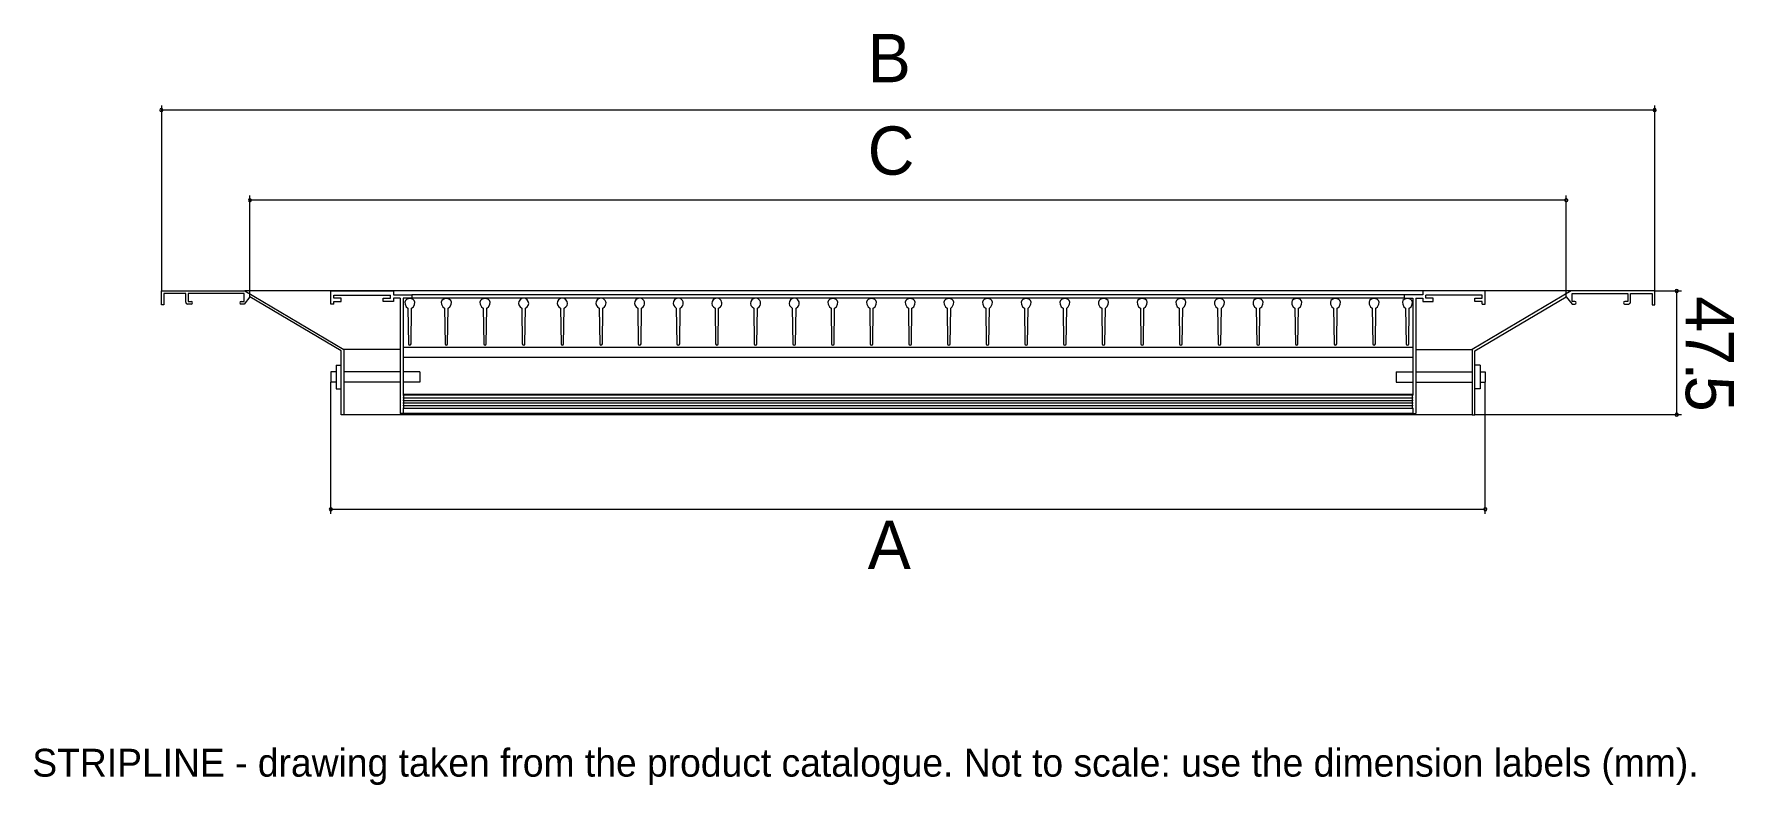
# Model space of a CAD drawing. Extents: x 0 to 244, y -13 to 95.
import ezdxf

# ---------------------------------------------------------------- set-up
doc = ezdxf.new("R2010")
doc.units = 0
for name, color, linetype in [('GEOMETRY', 7, 'Continuous'), ('NOTE', 1, 'Continuous'), ('TEXT', 7, 'Continuous')]:
    doc.layers.add(name, color=color, linetype=linetype)

msp = doc.modelspace()

# ---------------------------------------------------------------- linework, layer by layer
at = {"layer": 'GEOMETRY', "lineweight": 13}
for points in [[(18.54, 83.59), (18.7, 83.65), (18.76, 83.81), (18.7, 83.98), (18.54, 84.04), (18.37, 83.98), (18.31, 83.81), (18.37, 83.65), (18.54, 83.59)], [(233.03, 83.59), (233.2, 83.65), (233.25, 83.81), (233.2, 83.98), (233.03, 84.04), (232.87, 83.98), (232.81, 83.81), (232.87, 83.65), (233.03, 83.59)], [(31.25, 70.6), (31.39, 70.69), (31.47, 70.83), (31.39, 70.99), (31.25, 71.05), (31.08, 70.99), (31.03, 70.83), (31.08, 70.69), (31.25, 70.6)], [(220.32, 70.6), (220.49, 70.69), (220.54, 70.8), (220.54, 70.89), (220.52, 70.96), (220.47, 71.01), (220.4, 71.04), (220.32, 71.05), (220.24, 71.04), (220.17, 71.01), (220.12, 70.96), (220.1, 70.89), (220.1, 70.8), (220.15, 70.69), (220.32, 70.6)], [(54.48, 55.34), (54.73, 55.51), (54.91, 55.87), (54.94, 56.18), (54.86, 56.41), (54.7, 56.58), (54.48, 56.69), (54.22, 56.72), (53.97, 56.69), (53.75, 56.59), (53.58, 56.43), (53.5, 56.19), (53.53, 55.88), (53.7, 55.51), (53.95, 55.34), (54.04, 50.2), (54.09, 50.06), (54.23, 50.01), (54.34, 50.06), (54.4, 50.2), (54.48, 55.34)], [(59.73, 55.34), (59.98, 55.51), (60.15, 55.87), (60.19, 56.18), (60.11, 56.41), (59.94, 56.58), (59.72, 56.69), (59.47, 56.73), (59.22, 56.69), (58.99, 56.59), (58.82, 56.43), (58.74, 56.19), (58.77, 55.88), (58.95, 55.51), (59.2, 55.34), (59.28, 50.2), (59.34, 50.06), (59.48, 50.01), (59.59, 50.06), (59.64, 50.2), (59.73, 55.34)], [(65.28, 55.34), (65.53, 55.51), (65.71, 55.87), (65.74, 56.18), (65.66, 56.41), (65.5, 56.58), (65.27, 56.69), (65.02, 56.72), (64.77, 56.69), (64.54, 56.59), (64.38, 56.43), (64.3, 56.19), (64.33, 55.88), (64.5, 55.51), (64.75, 55.34), (64.83, 50.2), (64.89, 50.06), (65.03, 50.01), (65.14, 50.06), (65.19, 50.2), (65.28, 55.34)], [(70.83, 55.34), (71.08, 55.51), (71.24, 55.73), (71.3, 56), (71.24, 56.28), (71.08, 56.53), (70.86, 56.7), (70.58, 56.75), (70.3, 56.7), (70.05, 56.53), (69.88, 56.28), (69.83, 56), (69.91, 55.73), (70.08, 55.51), (70.3, 55.34), (70.38, 50.2), (70.44, 50.06), (70.58, 50.01), (70.72, 50.06), (70.74, 50.2), (70.83, 55.34)], [(76.38, 55.34), (76.63, 55.51), (76.8, 55.73), (76.85, 56), (76.8, 56.28), (76.63, 56.53), (76.41, 56.7), (76.13, 56.75), (75.85, 56.7), (75.6, 56.53), (75.44, 56.28), (75.38, 56), (75.46, 55.73), (75.63, 55.51), (75.85, 55.34), (75.94, 50.2), (75.99, 50.06), (76.13, 50.01), (76.27, 50.06), (76.3, 50.2), (76.38, 55.34)], [(81.93, 55.34), (82.18, 55.51), (82.35, 55.73), (82.39, 55.92), (82.4, 56.09), (82.36, 56.26), (82.3, 56.41), (82.2, 56.53), (82.08, 56.63), (81.95, 56.7), (81.8, 56.75), (81.64, 56.75), (81.48, 56.72), (81.31, 56.65), (81.15, 56.53), (80.99, 56.28), (80.93, 56), (81.02, 55.73), (81.18, 55.51), (81.4, 55.34), (81.49, 50.2), (81.54, 50.06), (81.68, 50.01), (81.82, 50.06), (81.88, 50.2), (81.93, 55.34)], [(87.48, 55.34), (87.73, 55.51), (87.9, 55.73), (87.94, 55.92), (87.95, 56.1), (87.91, 56.26), (87.85, 56.41), (87.75, 56.53), (87.63, 56.63), (87.5, 56.71), (87.35, 56.75), (87.19, 56.75), (87.03, 56.72), (86.86, 56.65), (86.7, 56.53), (86.54, 56.28), (86.48, 56), (86.57, 55.73), (86.73, 55.51), (86.95, 55.34), (87.04, 50.2), (87.09, 50.06), (87.23, 50.01), (87.37, 50.06), (87.43, 50.2), (87.48, 55.34)], [(93.03, 55.34), (93.28, 55.51), (93.45, 55.73), (93.49, 55.92), (93.5, 56.09), (93.46, 56.26), (93.4, 56.41), (93.3, 56.53), (93.19, 56.63), (93.05, 56.7), (92.9, 56.75), (92.74, 56.75), (92.58, 56.72), (92.41, 56.65), (92.26, 56.53), (92.09, 56.28), (92.06, 56), (92.12, 55.73), (92.28, 55.51), (92.5, 55.34), (92.59, 50.2), (92.64, 50.06), (92.78, 50.01), (92.92, 50.06), (92.98, 50.2), (93.03, 55.34)], [(98.58, 55.34), (98.83, 55.51), (99, 55.73), (99.05, 55.92), (99.05, 56.09), (99.01, 56.26), (98.95, 56.41), (98.85, 56.53), (98.74, 56.63), (98.6, 56.7), (98.45, 56.75), (98.29, 56.75), (98.13, 56.72), (97.97, 56.65), (97.81, 56.53), (97.64, 56.28), (97.61, 56), (97.67, 55.73), (97.83, 55.51), (98.06, 55.34), (98.14, 50.2), (98.2, 50.06), (98.33, 50.01), (98.47, 50.06), (98.53, 50.2), (98.58, 55.34)], [(104.14, 55.34), (104.38, 55.51), (104.55, 55.73), (104.6, 55.92), (104.6, 56.09), (104.57, 56.26), (104.5, 56.41), (104.4, 56.53), (104.29, 56.63), (104.15, 56.7), (104, 56.75), (103.84, 56.75), (103.68, 56.72), (103.52, 56.65), (103.36, 56.53), (103.19, 56.28), (103.16, 56), (103.22, 55.73), (103.39, 55.51), (103.61, 55.34), (103.69, 50.2), (103.75, 50.06), (103.88, 50.01), (104.03, 50.06), (104.08, 50.2), (104.14, 55.34)], [(109.69, 55.34), (109.94, 55.51), (110.1, 55.73), (110.15, 55.92), (110.15, 56.09), (110.12, 56.26), (110.05, 56.4), (109.96, 56.53), (109.84, 56.63), (109.7, 56.7), (109.55, 56.75), (109.39, 56.75), (109.23, 56.72), (109.07, 56.65), (108.91, 56.53), (108.77, 56.28), (108.71, 56), (108.77, 55.73), (108.94, 55.51), (109.16, 55.34), (109.24, 50.2), (109.3, 50.06), (109.44, 50.01), (109.58, 50.06), (109.63, 50.2), (109.69, 55.34)], [(115.24, 55.34), (115.49, 55.51), (115.67, 55.88), (115.7, 56.18), (115.62, 56.42), (115.46, 56.59), (115.24, 56.69), (114.99, 56.73), (114.74, 56.69), (114.52, 56.59), (114.35, 56.42), (114.27, 56.18), (114.31, 55.88), (114.49, 55.51), (114.74, 55.34), (114.79, 50.2), (114.85, 50.06), (114.99, 50.01), (115.13, 50.06), (115.18, 50.2), (115.24, 55.34)], [(120.79, 55.34), (121.04, 55.51), (121.22, 55.88), (121.25, 56.18), (121.17, 56.42), (121.01, 56.59), (120.79, 56.69), (120.54, 56.73), (120.29, 56.69), (120.07, 56.59), (119.9, 56.42), (119.82, 56.18), (119.86, 55.88), (120.04, 55.51), (120.29, 55.34), (120.34, 50.2), (120.4, 50.06), (120.54, 50.01), (120.68, 50.06), (120.73, 50.2), (120.79, 55.34)], [(126.34, 55.34), (126.59, 55.51), (126.77, 55.88), (126.8, 56.18), (126.73, 56.42), (126.56, 56.59), (126.34, 56.69), (126.09, 56.73), (125.84, 56.69), (125.62, 56.59), (125.45, 56.42), (125.37, 56.18), (125.41, 55.88), (125.59, 55.51), (125.84, 55.34), (125.9, 50.2), (125.95, 50.06), (126.09, 50.01), (126.23, 50.06), (126.28, 50.2), (126.34, 55.34)], [(131.92, 55.34), (132.14, 55.51), (132.32, 55.88), (132.36, 56.18), (132.28, 56.42), (132.11, 56.59), (131.89, 56.69), (131.64, 56.73), (131.39, 56.69), (131.17, 56.59), (131.01, 56.42), (130.93, 56.18), (130.96, 55.88), (131.14, 55.51), (131.39, 55.34), (131.45, 50.2), (131.5, 50.06), (131.64, 50.01), (131.78, 50.06), (131.83, 50.2), (131.92, 55.34)], [(137.47, 55.34), (137.69, 55.51), (137.88, 55.88), (137.92, 56.18), (137.84, 56.42), (137.68, 56.59), (137.45, 56.69), (137.2, 56.73), (136.95, 56.69), (136.72, 56.59), (136.56, 56.42), (136.48, 56.18), (136.51, 55.88), (136.69, 55.51), (136.94, 55.34), (137, 50.2), (137.05, 50.06), (137.19, 50.01), (137.33, 50.06), (137.39, 50.2), (137.47, 55.34)], [(143.02, 55.34), (143.24, 55.51), (143.43, 55.88), (143.47, 56.18), (143.39, 56.42), (143.23, 56.59), (143, 56.69), (142.75, 56.73), (142.5, 56.69), (142.27, 56.59), (142.11, 56.42), (142.03, 56.18), (142.06, 55.88), (142.24, 55.51), (142.49, 55.34), (142.55, 50.2), (142.6, 50.06), (142.74, 50.01), (142.88, 50.06), (142.94, 50.2), (143.02, 55.34)], [(148.57, 55.34), (148.79, 55.51), (148.98, 55.88), (149.02, 56.18), (148.94, 56.42), (148.78, 56.59), (148.55, 56.69), (148.3, 56.73), (148.05, 56.69), (147.82, 56.59), (147.66, 56.42), (147.58, 56.18), (147.61, 55.88), (147.79, 55.51), (148.04, 55.34), (148.1, 50.2), (148.16, 50.06), (148.29, 50.01), (148.43, 50.06), (148.49, 50.2), (148.57, 55.34)], [(154.12, 55.34), (154.34, 55.51), (154.54, 55.87), (154.58, 56.17), (154.51, 56.41), (154.34, 56.58), (154.12, 56.69), (153.86, 56.72), (153.61, 56.69), (153.38, 56.59), (153.21, 56.43), (153.13, 56.19), (153.16, 55.88), (153.35, 55.51), (153.6, 55.34), (153.65, 50.2), (153.73, 50.06), (153.85, 50.01), (153.98, 50.06), (154.04, 50.2), (154.12, 55.34)], [(159.67, 55.34), (159.9, 55.51), (160.09, 55.87), (160.13, 56.18), (160.06, 56.41), (159.89, 56.58), (159.67, 56.69), (159.41, 56.72), (159.16, 56.69), (158.93, 56.59), (158.76, 56.43), (158.68, 56.19), (158.72, 55.88), (158.9, 55.51), (159.15, 55.34), (159.2, 50.2), (159.28, 50.06), (159.4, 50.01), (159.53, 50.06), (159.59, 50.2), (159.67, 55.34)], [(165.23, 55.34), (165.45, 55.51), (165.64, 55.87), (165.68, 56.18), (165.61, 56.41), (165.45, 56.58), (165.22, 56.69), (164.97, 56.72), (164.71, 56.69), (164.49, 56.59), (164.32, 56.42), (164.23, 56.19), (164.27, 55.88), (164.45, 55.51), (164.7, 55.34), (164.78, 50.2), (164.84, 50.06), (164.95, 50.01), (165.09, 50.06), (165.14, 50.2), (165.23, 55.34)], [(170.78, 55.34), (171, 55.51), (171.19, 55.87), (171.24, 56.18), (171.16, 56.41), (171, 56.58), (170.77, 56.69), (170.52, 56.72), (170.26, 56.69), (170.04, 56.59), (169.87, 56.42), (169.78, 56.19), (169.82, 55.88), (170, 55.51), (170.25, 55.34), (170.33, 50.2), (170.39, 50.06), (170.5, 50.01), (170.64, 50.06), (170.69, 50.2), (170.78, 55.34)], [(176.33, 55.34), (176.58, 55.51), (176.75, 55.88), (176.78, 56.19), (176.7, 56.42), (176.53, 56.59), (176.31, 56.69), (176.06, 56.72), (175.8, 56.69), (175.58, 56.58), (175.42, 56.41), (175.34, 56.18), (175.37, 55.87), (175.55, 55.51), (175.8, 55.34), (175.88, 50.2), (175.94, 50.06), (176.05, 50.01), (176.19, 50.06), (176.24, 50.2), (176.33, 55.34)], [(181.88, 55.34), (182.13, 55.51), (182.3, 55.88), (182.33, 56.19), (182.25, 56.43), (182.09, 56.6), (181.86, 56.69), (181.61, 56.73), (181.36, 56.69), (181.13, 56.58), (180.97, 56.41), (180.89, 56.18), (180.92, 55.87), (181.1, 55.51), (181.35, 55.34), (181.43, 50.2), (181.49, 50.06), (181.6, 50.01), (181.74, 50.06), (181.79, 50.2), (181.88, 55.34)], [(187.43, 55.34), (187.68, 55.51), (187.86, 55.88), (187.89, 56.18), (187.81, 56.42), (187.64, 56.59), (187.42, 56.69), (187.17, 56.72), (186.91, 56.69), (186.69, 56.59), (186.52, 56.42), (186.44, 56.18), (186.48, 55.88), (186.65, 55.51), (186.9, 55.34), (186.99, 50.2), (187.04, 50.06), (187.15, 50.01), (187.29, 50.06), (187.35, 50.2), (187.43, 55.34)], [(192.98, 55.34), (193.23, 55.51), (193.41, 55.88), (193.44, 56.18), (193.36, 56.42), (193.2, 56.59), (192.97, 56.69), (192.72, 56.72), (192.46, 56.69), (192.24, 56.59), (192.07, 56.42), (191.99, 56.18), (192.03, 55.88), (192.2, 55.51), (192.45, 55.34), (192.54, 50.2), (192.59, 50.06), (192.73, 50.01), (192.84, 50.06), (192.9, 50.2), (192.98, 55.34)], [(197.78, 55.34), (198.03, 55.51), (198.21, 55.88), (198.24, 56.18), (198.16, 56.42), (198, 56.59), (197.77, 56.69), (197.52, 56.72), (197.27, 56.69), (197.04, 56.59), (196.87, 56.42), (196.79, 56.18), (196.83, 55.88), (197, 55.51), (197.25, 55.34), (197.34, 50.2), (197.39, 50.06), (197.53, 50.01), (197.64, 50.06), (197.7, 50.2), (197.78, 55.34)], [(221.57, 55.92), (221.71, 55.98), (221.76, 56.11), (221.71, 56.25), (221.57, 56.31), (221.15, 56.31), (221.15, 57.42), (229.17, 57.42), (229.17, 56.31), (228.73, 56.31), (228.59, 56.25), (228.54, 56.11), (228.59, 55.98), (228.73, 55.92), (229.28, 55.92), (229.42, 55.98), (229.51, 56.06), (229.53, 56.2), (229.53, 57.42), (232.67, 57.42), (232.67, 55.81), (233.03, 55.81), (233.03, 57.81), (221.04, 57.81), (206.8, 49.37), (206.8, 40.02), (207.19, 40.02), (207.19, 49.18), (220.32, 56.95), (221.15, 55.92), (221.57, 55.92)], [(236.17, 57.59), (236.33, 57.64), (236.42, 57.81), (236.33, 57.98), (236.17, 58.03), (236.03, 57.98), (235.95, 57.81), (236.03, 57.64), (236.17, 57.59)], [(236.17, 39.8), (236.33, 39.85), (236.42, 40.02), (236.33, 40.18), (236.17, 40.24), (236.03, 40.18), (235.95, 40.02), (236.03, 39.85), (236.17, 39.8)], [(42.88, 26.19), (43.04, 26.25), (43.1, 26.42), (43.04, 26.58), (42.88, 26.64), (42.71, 26.58), (42.66, 26.42), (42.71, 26.25), (42.88, 26.19)], [(208.69, 26.19), (208.86, 26.25), (208.91, 26.42), (208.86, 26.58), (208.69, 26.64), (208.52, 26.58), (208.47, 26.42), (208.52, 26.25), (208.69, 26.19)]]:
    msp.add_lwpolyline(points, close=True, dxfattribs=at)
for points in [[(18.54, 84.48), (18.54, 57.81)], [(233.03, 83.81), (18.54, 83.81)], [(233.03, 57.81), (233.03, 84.48)], [(31.25, 56.95), (31.25, 71.52)], [(220.32, 70.83), (31.25, 70.83)], [(220.32, 56.95), (220.32, 71.52)], [(22.03, 56.2), (22.03, 57.42), (18.9, 57.42), (18.9, 55.81), (18.54, 55.81), (18.54, 57.81), (30.53, 57.81), (44.76, 49.37), (44.76, 40.02), (44.38, 40.02), (44.38, 49.18), (31.25, 56.95), (30.42, 55.92), (30, 55.92)], [(22.03, 56.2), (22.06, 56.06), (22.14, 55.98), (22.28, 55.92)], [(30, 56.31), (30.42, 56.31), (30.42, 57.42), (22.4, 57.42), (22.4, 56.31), (22.84, 56.31)], [(22.84, 55.92), (22.98, 55.98), (23.01, 56.11), (22.98, 56.25), (22.84, 56.31)], [(30, 56.31), (29.86, 56.25), (29.81, 56.11), (29.86, 55.98), (30, 55.92)], [(221.04, 57.81), (30.53, 57.81)], [(43.32, 55.92), (42.88, 55.92), (42.88, 57.81), (51.87, 57.81)], [(43.32, 57.2), (51.43, 57.2)], [(43.32, 55.92), (43.32, 56.31), (44.38, 56.31), (44.38, 56.75), (43.32, 56.75), (43.32, 57.2)], [(51.87, 56.31), (50.37, 56.31), (50.37, 56.75), (51.43, 56.75)], [(51.43, 56.75), (51.43, 57.2)], [(199.7, 57.81), (51.87, 57.81)], [(51.87, 57.81), (51.87, 57.25)], [(51.87, 57.25), (54.51, 57.25), (54.51, 56.78), (53.29, 56.78)], [(51.87, 56.78), (51.87, 56.31)], [(52.84, 56.78), (51.87, 56.78)], [(52.84, 56.78), (52.84, 40.21)], [(53.29, 56.78), (53.29, 42.82)], [(197.06, 57.25), (54.51, 57.25)], [(197.06, 56.78), (54.51, 56.78)], [(199.7, 57.25), (197.06, 57.25), (197.06, 56.78), (198.28, 56.78)], [(198.28, 56.78), (198.28, 42.82)], [(198.73, 56.78), (198.73, 40.21)], [(198.73, 56.78), (199.7, 56.78)], [(208.25, 55.92), (208.69, 55.92), (208.69, 57.81), (199.7, 57.81)], [(199.7, 57.81), (199.7, 57.25)], [(199.7, 56.78), (199.7, 56.31)], [(199.7, 56.31), (201.2, 56.31), (201.2, 56.75), (200.14, 56.75)], [(208.25, 57.2), (200.14, 57.2)], [(200.14, 56.75), (200.14, 57.2)], [(208.25, 55.92), (208.25, 56.31), (207.19, 56.31), (207.19, 56.75), (208.25, 56.75), (208.25, 57.2)], [(233.03, 57.81), (236.86, 57.81)], [(236.17, 57.81), (236.17, 40.02)], [(22.84, 55.92), (22.28, 55.92)], [(52.84, 49.37), (44.76, 49.37)], [(198.28, 49.68), (53.29, 49.68)], [(198.73, 49.37), (206.8, 49.37)], [(43.63, 47.12), (44.38, 47.12)], [(43.63, 47.12), (43.63, 43.74)], [(198.28, 48.26), (53.29, 48.26)], [(207.94, 47.12), (207.19, 47.12)], [(207.94, 47.12), (207.94, 43.74)], [(43.63, 46.18), (42.88, 46.18)], [(42.88, 46.18), (42.88, 44.68)], [(43.63, 44.68), (42.88, 44.68)], [(42.88, 25.75), (42.88, 44.68)], [(52.84, 46.18), (44.76, 46.18)], [(52.84, 44.68), (44.76, 44.68)], [(55.67, 46.18), (53.29, 46.18)], [(55.67, 44.68), (53.29, 44.68)], [(55.67, 46.18), (55.67, 44.68)], [(195.9, 46.18), (198.28, 46.18)], [(195.9, 46.18), (195.9, 44.68)], [(195.9, 44.68), (198.28, 44.68)], [(198.73, 46.18), (206.8, 46.18)], [(198.73, 44.68), (206.8, 44.68)], [(207.94, 46.18), (208.69, 46.18)], [(207.94, 44.68), (208.69, 44.68)], [(208.69, 46.18), (208.69, 44.68)], [(208.69, 25.75), (208.69, 44.68)], [(43.63, 43.74), (44.38, 43.74)], [(198.28, 42.93), (53.29, 42.93)], [(53.32, 42.46), (53.37, 42.6), (53.37, 42.71), (53.29, 42.82)], [(198.28, 42.82), (53.29, 42.82)], [(53.32, 42.46), (53.32, 42.43)], [(53.32, 42.46), (198.25, 42.46)], [(53.32, 42.1), (53.37, 42.26), (53.32, 42.43)], [(53.32, 42.1), (53.32, 42.04)], [(53.32, 42.07), (198.25, 42.07)], [(53.32, 41.71), (53.37, 41.88), (53.32, 42.04)], [(53.32, 41.71), (53.32, 41.68)], [(53.32, 41.71), (198.25, 41.71)], [(53.32, 41.35), (53.37, 41.52), (53.32, 41.68)], [(198.28, 42.82), (198.2, 42.71), (198.2, 42.6), (198.25, 42.46), (198.25, 42.43)], [(198.25, 42.43), (198.2, 42.26), (198.25, 42.1)], [(198.25, 42.04), (198.2, 41.88), (198.25, 41.71)], [(198.25, 41.68), (198.2, 41.52), (198.25, 41.35)], [(198.25, 42.46), (198.25, 42.43)], [(198.25, 42.04), (198.25, 42.1)], [(198.25, 41.68), (198.25, 41.71)], [(207.94, 43.74), (207.19, 43.74)], [(206.8, 40.02), (44.76, 40.02)], [(53.29, 40.21), (52.84, 40.21)], [(53.29, 40.96), (53.37, 41.07), (53.37, 41.18), (53.31, 41.29)], [(53.29, 40.96), (53.29, 40.21)], [(53.29, 40.96), (198.28, 40.96)], [(198.28, 40.21), (53.29, 40.21)], [(53.32, 41.35), (53.32, 41.29)], [(53.32, 41.32), (198.25, 41.32)], [(198.25, 41.29), (198.2, 41.18), (198.2, 41.07), (198.28, 40.96)], [(198.25, 41.29), (198.25, 41.35)], [(198.28, 40.96), (198.28, 40.21)], [(198.28, 40.21), (198.73, 40.21)], [(236.86, 40.02), (207.19, 40.02)], [(42.88, 26.42), (208.69, 26.42)]]:
    msp.add_lwpolyline(points, dxfattribs=at)

# ---------------------------------------------------------------- texts
at = {"layer": 'NOTE'}
msp.add_text('STRIPLINE - drawing taken from the product catalogue. Not to scale: use the dimension labels (mm).', height=4, dxfattribs=at).set_placement((0, -12))
at = {"layer": 'TEXT'}
for s, p in [('B', (119.99, 87.8)), ('C', (119.99, 74.51)), ('A', (119.99, 17.84))]:
    msp.add_text(s, height=6.94, dxfattribs=at).set_placement(p)
for s, p in [('4', (237.48, 57.05)), ('7', (237.48, 52.29)), ('.', (237.48, 47.53)), ('5', (237.48, 45.61))]:
    msp.add_text(s, height=6.94, rotation=270, dxfattribs=at).set_placement(p)

doc.saveas('drawing.dxf')
